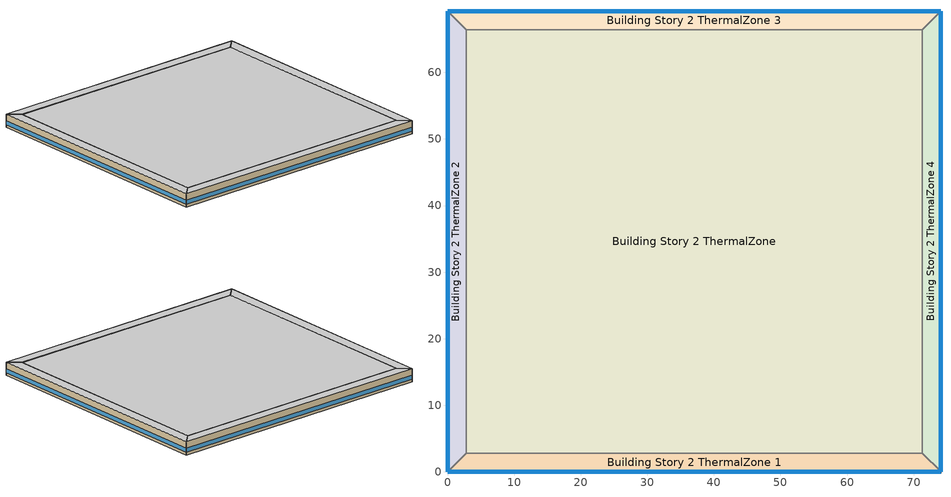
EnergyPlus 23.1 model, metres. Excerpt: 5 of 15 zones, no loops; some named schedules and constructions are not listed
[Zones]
Building Story 2 ThermalZone
 floor adiabatic (Typical Interior Floor): 71.28,2.83 2.83,2.83 2.83,66.36 71.28,66.36 z3.6
 wall adiabatic (Typical Interior Wall): 2.83,2.83 71.28,2.83 71.28,66.36 2.83,66.36 2.83,2.83 z3.6:7.2
 ceiling adiabatic (Typical Interior Ceiling): 71.28,66.36 2.83,66.36 2.83,2.83 71.28,2.83 z7.2
Building Story 2 ThermalZone 1
 floor adiabatic (Typical Interior Ceiling): 74.11,0 0,0 2.83,2.83 71.28,2.83 z3.6
 wall outside (Typical Insulated Steel Framed Exterior Wall R-20.41): 0,0 74.11,0 z3.6:7.2
 wall adiabatic (Typical Interior Wall): 74.11,0 71.28,2.83 2.83,2.83 0,0 z3.6:7.2
 window (U 0.48 SHGC 0.40 Dbl Ref-D Clr 6mm/13mm): 0.03,0 74.08,0 z4.36:5.44
 ceiling adiabatic (Typical Interior Ceiling): 71.28,2.83 2.83,2.83 0,0 74.11,0 z7.2
Building Story 2 ThermalZone 2
 floor adiabatic (Typical Interior Ceiling): 0,0 0,69.19 2.83,66.36 2.83,2.83 z3.6
 wall outside (Typical Insulated Steel Framed Exterior Wall R-20.41): 0,69.19 0,0 z3.6:7.2
 wall adiabatic (Typical Interior Wall): 0,0 2.83,2.83 2.83,66.36 0,69.19 z3.6:7.2
 window (U 0.48 SHGC 0.40 Dbl Ref-D Clr 6mm/13mm): 0,69.16 0,0.03 z4.36:5.44
 ceiling adiabatic (Typical Interior Ceiling): 2.83,2.83 2.83,66.36 0,69.19 0,0 z7.2
Building Story 2 ThermalZone 3
 floor adiabatic (Typical Interior Ceiling): 0,69.19 74.1,69.19 71.28,66.36 2.83,66.36 z3.6
 wall outside (Typical Insulated Steel Framed Exterior Wall R-20.41): 74.1,69.19 0,69.19 z3.6:7.2
 wall adiabatic (Typical Interior Wall): 0,69.19 2.83,66.36 71.28,66.36 74.1,69.19 z3.6:7.2
 window (U 0.48 SHGC 0.40 Dbl Ref-D Clr 6mm/13mm): 74.08,69.19 0.03,69.19 z4.36:5.44
 ceiling adiabatic (Typical Interior Ceiling): 2.83,66.36 71.28,66.36 74.1,69.19 0,69.19 z7.2
Building Story 2 ThermalZone 4
 floor adiabatic (Typical Interior Ceiling): 74.1,69.19 74.11,0 71.28,2.83 71.28,66.36 z3.6
 wall outside (Typical Insulated Steel Framed Exterior Wall R-20.41): 74.11,0 74.1,69.19 z3.6:7.2
 wall adiabatic (Typical Interior Wall): 74.1,69.19 71.28,66.36 71.28,2.83 74.11,0 z3.6:7.2
 window (U 0.48 SHGC 0.40 Dbl Ref-D Clr 6mm/13mm): 74.11,0.03 74.1,69.17 z4.36:5.44
 ceiling adiabatic (Typical Interior Ceiling): 71.28,66.36 71.28,2.83 74.11,0 74.1,69.19 z7.2
[Schedule:Week:Daily]
SchoolSecondary BLDG_LIGHT_GYM_SCH_2013 Week Rule - Jan1-Jan1: SchoolSecondary BLDG_LIGHT_GYM_SCH_2013 Wknd Day, SchoolSecondary BLDG_LIGHT_GYM_SCH_2013 Wknd Day, SchoolSecondary BLDG_LIGHT_GYM_SCH_2013 Wknd Day, SchoolSecondary BLDG_LIGHT_GYM_SCH_2013 Wknd Day, SchoolSecondary BLDG_LIGHT_GYM_SCH_2013 Wknd Day, SchoolSecondary BLDG_LIGHT_GYM_SCH_2013 Wknd Day, SchoolSecondary BLDG_LIGHT_GYM_SCH_2013 Wknd Day, SchoolSecondary BLDG_LIGHT_GYM_SCH_2013 Default, SchoolSecondary BLDG_LIGHT_GYM_SCH_2013 Summer Design Day, SchoolSecondary BLDG_LIGHT_GYM_SCH_2013 Winter Design Day, SchoolSecondary BLDG_LIGHT_GYM_SCH_2013 Default, SchoolSecondary BLDG_LIGHT_GYM_SCH_2013 Default
SchoolSecondary BLDG_LIGHT_GYM_SCH_2013 Week Rule - Jan2-Jun25: SchoolSecondary BLDG_LIGHT_GYM_SCH_2013 Wknd Day, SchoolSecondary BLDG_LIGHT_GYM_SCH_2013 Wkdy Day, SchoolSecondary BLDG_LIGHT_GYM_SCH_2013 Wkdy Day, SchoolSecondary BLDG_LIGHT_GYM_SCH_2013 Wkdy Day, SchoolSecondary BLDG_LIGHT_GYM_SCH_2013 Wkdy Day, SchoolSecondary BLDG_LIGHT_GYM_SCH_2013 Wkdy Day, SchoolSecondary BLDG_LIGHT_GYM_SCH_2013 Wknd Day, SchoolSecondary BLDG_LIGHT_GYM_SCH_2013 Default, SchoolSecondary BLDG_LIGHT_GYM_SCH_2013 Summer Design Day, SchoolSecondary BLDG_LIGHT_GYM_SCH_2013 Winter Design Day, SchoolSecondary BLDG_LIGHT_GYM_SCH_2013 Default, SchoolSecondary BLDG_LIGHT_GYM_SCH_2013 Default
SchoolSecondary BLDG_LIGHT_GYM_SCH_2013 Week Rule - Jun26-Jul2: SchoolSecondary BLDG_LIGHT_GYM_SCH_2013 Wknd Day, SchoolSecondary BLDG_LIGHT_GYM_SCH_2013 Wkdy Day, SchoolSecondary BLDG_LIGHT_GYM_SCH_2013 Wkdy Day, SchoolSecondary BLDG_LIGHT_GYM_SCH_2013 Wkdy Day, SchoolSecondary BLDG_LIGHT_GYM_SCH_2013 Wkdy Day, SchoolSecondary BLDG_LIGHT_GYM_SCH_2013 Wkdy Day 1, SchoolSecondary BLDG_LIGHT_GYM_SCH_2013 Wknd Day 1, SchoolSecondary BLDG_LIGHT_GYM_SCH_2013 Default, SchoolSecondary BLDG_LIGHT_GYM_SCH_2013 Summer Design Day, SchoolSecondary BLDG_LIGHT_GYM_SCH_2013 Winter Design Day, SchoolSecondary BLDG_LIGHT_GYM_SCH_2013 Default, SchoolSecondary BLDG_LIGHT_GYM_SCH_2013 Default
SchoolSecondary BLDG_LIGHT_GYM_SCH_2013 Week Rule - Jul3-Aug27: SchoolSecondary BLDG_LIGHT_GYM_SCH_2013 Wknd Day 1, SchoolSecondary BLDG_LIGHT_GYM_SCH_2013 Wkdy Day 1, SchoolSecondary BLDG_LIGHT_GYM_SCH_2013 Wkdy Day 1, SchoolSecondary BLDG_LIGHT_GYM_SCH_2013 Wkdy Day 1, SchoolSecondary BLDG_LIGHT_GYM_SCH_2013 Wkdy Day 1, SchoolSecondary BLDG_LIGHT_GYM_SCH_2013 Wkdy Day 1, SchoolSecondary BLDG_LIGHT_GYM_SCH_2013 Wknd Day 1, SchoolSecondary BLDG_LIGHT_GYM_SCH_2013 Default, SchoolSecondary BLDG_LIGHT_GYM_SCH_2013 Summer Design Day, SchoolSecondary BLDG_LIGHT_GYM_SCH_2013 Winter Design Day, SchoolSecondary BLDG_LIGHT_GYM_SCH_2013 Default, SchoolSecondary BLDG_LIGHT_GYM_SCH_2013 Default
SchoolSecondary BLDG_LIGHT_GYM_SCH_2013 Week Rule - Aug28-Sep3: SchoolSecondary BLDG_LIGHT_GYM_SCH_2013 Wknd Day 1, SchoolSecondary BLDG_LIGHT_GYM_SCH_2013 Wkdy Day 1, SchoolSecondary BLDG_LIGHT_GYM_SCH_2013 Wkdy Day 1, SchoolSecondary BLDG_LIGHT_GYM_SCH_2013 Wkdy Day 1, SchoolSecondary BLDG_LIGHT_GYM_SCH_2013 Wkdy Day 2, SchoolSecondary BLDG_LIGHT_GYM_SCH_2013 Wkdy Day 2, SchoolSecondary BLDG_LIGHT_GYM_SCH_2013 Default, SchoolSecondary BLDG_LIGHT_GYM_SCH_2013 Default, SchoolSecondary BLDG_LIGHT_GYM_SCH_2013 Summer Design Day, SchoolSecondary BLDG_LIGHT_GYM_SCH_2013 Winter Design Day, SchoolSecondary BLDG_LIGHT_GYM_SCH_2013 Default, SchoolSecondary BLDG_LIGHT_GYM_SCH_2013 Default
SchoolSecondary BLDG_LIGHT_GYM_SCH_2013 Week Rule - Sep4-Dec31: SchoolSecondary BLDG_LIGHT_GYM_SCH_2013 Default, SchoolSecondary BLDG_LIGHT_GYM_SCH_2013 Wkdy Day 2, SchoolSecondary BLDG_LIGHT_GYM_SCH_2013 Wkdy Day 2, SchoolSecondary BLDG_LIGHT_GYM_SCH_2013 Wkdy Day 2, SchoolSecondary BLDG_LIGHT_GYM_SCH_2013 Wkdy Day 2, SchoolSecondary BLDG_LIGHT_GYM_SCH_2013 Wkdy Day 2, SchoolSecondary BLDG_LIGHT_GYM_SCH_2013 Default, SchoolSecondary BLDG_LIGHT_GYM_SCH_2013 Default, SchoolSecondary BLDG_LIGHT_GYM_SCH_2013 Summer Design Day, SchoolSecondary BLDG_LIGHT_GYM_SCH_2013 Winter Design Day, SchoolSecondary BLDG_LIGHT_GYM_SCH_2013 Default, SchoolSecondary BLDG_LIGHT_GYM_SCH_2013 Default
SchoolSecondary BLDG_LIGHT_LIBRARY_SCH_2013 Week Rule - Jan1-Jan1: SchoolSecondary BLDG_LIGHT_LIBRARY_SCH_2013 Wknd Day, SchoolSecondary BLDG_LIGHT_LIBRARY_SCH_2013 Wknd Day, SchoolSecondary BLDG_LIGHT_LIBRARY_SCH_2013 Wknd Day, SchoolSecondary BLDG_LIGHT_LIBRARY_SCH_2013 Wknd Day, SchoolSecondary BLDG_LIGHT_LIBRARY_SCH_2013 Wknd Day, SchoolSecondary BLDG_LIGHT_LIBRARY_SCH_2013 Wknd Day, SchoolSecondary BLDG_LIGHT_LIBRARY_SCH_2013 Wknd Day, SchoolSecondary BLDG_LIGHT_LIBRARY_SCH_2013 Default, SchoolSecondary BLDG_LIGHT_LIBRARY_SCH_2013 Summer Design Day, SchoolSecondary BLDG_LIGHT_LIBRARY_SCH_2013 Winter Design Day, SchoolSecondary BLDG_LIGHT_LIBRARY_SCH_2013 Default, SchoolSecondary BLDG_LIGHT_LIBRARY_SCH_2013 Default
SchoolSecondary BLDG_LIGHT_LIBRARY_SCH_2013 Week Rule - Jan2-Jun25: SchoolSecondary BLDG_LIGHT_LIBRARY_SCH_2013 Wknd Day, SchoolSecondary BLDG_LIGHT_LIBRARY_SCH_2013 Wkdy Day, SchoolSecondary BLDG_LIGHT_LIBRARY_SCH_2013 Wkdy Day, SchoolSecondary BLDG_LIGHT_LIBRARY_SCH_2013 Wkdy Day, SchoolSecondary BLDG_LIGHT_LIBRARY_SCH_2013 Wkdy Day, SchoolSecondary BLDG_LIGHT_LIBRARY_SCH_2013 Wkdy Day, SchoolSecondary BLDG_LIGHT_LIBRARY_SCH_2013 Wknd Day, SchoolSecondary BLDG_LIGHT_LIBRARY_SCH_2013 Default, SchoolSecondary BLDG_LIGHT_LIBRARY_SCH_2013 Summer Design Day, SchoolSecondary BLDG_LIGHT_LIBRARY_SCH_2013 Winter Design Day, SchoolSecondary BLDG_LIGHT_LIBRARY_SCH_2013 Default, SchoolSecondary BLDG_LIGHT_LIBRARY_SCH_2013 Default
SchoolSecondary BLDG_LIGHT_LIBRARY_SCH_2013 Week Rule - Jun26-Jul2: SchoolSecondary BLDG_LIGHT_LIBRARY_SCH_2013 Wknd Day, SchoolSecondary BLDG_LIGHT_LIBRARY_SCH_2013 Wkdy Day, SchoolSecondary BLDG_LIGHT_LIBRARY_SCH_2013 Wkdy Day, SchoolSecondary BLDG_LIGHT_LIBRARY_SCH_2013 Wkdy Day, SchoolSecondary BLDG_LIGHT_LIBRARY_SCH_2013 Wkdy Day, SchoolSecondary BLDG_LIGHT_LIBRARY_SCH_2013 Wkdy Day 1, SchoolSecondary BLDG_LIGHT_LIBRARY_SCH_2013 Wknd Day 1, SchoolSecondary BLDG_LIGHT_LIBRARY_SCH_2013 Default, SchoolSecondary BLDG_LIGHT_LIBRARY_SCH_2013 Summer Design Day, SchoolSecondary BLDG_LIGHT_LIBRARY_SCH_2013 Winter Design Day, SchoolSecondary BLDG_LIGHT_LIBRARY_SCH_2013 Default, SchoolSecondary BLDG_LIGHT_LIBRARY_SCH_2013 Default
SchoolSecondary BLDG_LIGHT_LIBRARY_SCH_2013 Week Rule - Jul3-Aug27: SchoolSecondary BLDG_LIGHT_LIBRARY_SCH_2013 Wknd Day 1, SchoolSecondary BLDG_LIGHT_LIBRARY_SCH_2013 Wkdy Day 1, SchoolSecondary BLDG_LIGHT_LIBRARY_SCH_2013 Wkdy Day 1, SchoolSecondary BLDG_LIGHT_LIBRARY_SCH_2013 Wkdy Day 1, SchoolSecondary BLDG_LIGHT_LIBRARY_SCH_2013 Wkdy Day 1, SchoolSecondary BLDG_LIGHT_LIBRARY_SCH_2013 Wkdy Day 1, SchoolSecondary BLDG_LIGHT_LIBRARY_SCH_2013 Wknd Day 1, SchoolSecondary BLDG_LIGHT_LIBRARY_SCH_2013 Default, SchoolSecondary BLDG_LIGHT_LIBRARY_SCH_2013 Summer Design Day, SchoolSecondary BLDG_LIGHT_LIBRARY_SCH_2013 Winter Design Day, SchoolSecondary BLDG_LIGHT_LIBRARY_SCH_2013 Default, SchoolSecondary BLDG_LIGHT_LIBRARY_SCH_2013 Default
SchoolSecondary BLDG_LIGHT_LIBRARY_SCH_2013 Week Rule - Aug28-Sep3: SchoolSecondary BLDG_LIGHT_LIBRARY_SCH_2013 Wknd Day 1, SchoolSecondary BLDG_LIGHT_LIBRARY_SCH_2013 Wkdy Day 1, SchoolSecondary BLDG_LIGHT_LIBRARY_SCH_2013 Wkdy Day 1, SchoolSecondary BLDG_LIGHT_LIBRARY_SCH_2013 Wkdy Day 1, SchoolSecondary BLDG_LIGHT_LIBRARY_SCH_2013 Wkdy Day 2, SchoolSecondary BLDG_LIGHT_LIBRARY_SCH_2013 Wkdy Day 2, SchoolSecondary BLDG_LIGHT_LIBRARY_SCH_2013 Default, SchoolSecondary BLDG_LIGHT_LIBRARY_SCH_2013 Default, SchoolSecondary BLDG_LIGHT_LIBRARY_SCH_2013 Summer Design Day, SchoolSecondary BLDG_LIGHT_LIBRARY_SCH_2013 Winter Design Day, SchoolSecondary BLDG_LIGHT_LIBRARY_SCH_2013 Default, SchoolSecondary BLDG_LIGHT_LIBRARY_SCH_2013 Default
SchoolSecondary BLDG_LIGHT_LIBRARY_SCH_2013 Week Rule - Sep4-Dec31: SchoolSecondary BLDG_LIGHT_LIBRARY_SCH_2013 Default, SchoolSecondary BLDG_LIGHT_LIBRARY_SCH_2013 Wkdy Day 2, SchoolSecondary BLDG_LIGHT_LIBRARY_SCH_2013 Wkdy Day 2, SchoolSecondary BLDG_LIGHT_LIBRARY_SCH_2013 Wkdy Day 2, SchoolSecondary BLDG_LIGHT_LIBRARY_SCH_2013 Wkdy Day 2, SchoolSecondary BLDG_LIGHT_LIBRARY_SCH_2013 Wkdy Day 2, SchoolSecondary BLDG_LIGHT_LIBRARY_SCH_2013 Default, SchoolSecondary BLDG_LIGHT_LIBRARY_SCH_2013 Default, SchoolSecondary BLDG_LIGHT_LIBRARY_SCH_2013 Summer Design Day, SchoolSecondary BLDG_LIGHT_LIBRARY_SCH_2013 Winter Design Day, SchoolSecondary BLDG_LIGHT_LIBRARY_SCH_2013 Default, SchoolSecondary BLDG_LIGHT_LIBRARY_SCH_2013 Default
SchoolSecondary BLDG_LIGHT_LOBBYFLR1_SCH_2013 Week Rule - Jan1-Jan1: SchoolSecondary BLDG_LIGHT_LOBBYFLR1_SCH_2013 Wknd Day, SchoolSecondary BLDG_LIGHT_LOBBYFLR1_SCH_2013 Wknd Day, SchoolSecondary BLDG_LIGHT_LOBBYFLR1_SCH_2013 Wknd Day, SchoolSecondary BLDG_LIGHT_LOBBYFLR1_SCH_2013 Wknd Day, SchoolSecondary BLDG_LIGHT_LOBBYFLR1_SCH_2013 Wknd Day, SchoolSecondary BLDG_LIGHT_LOBBYFLR1_SCH_2013 Wknd Day, SchoolSecondary BLDG_LIGHT_LOBBYFLR1_SCH_2013 Wknd Day, SchoolSecondary BLDG_LIGHT_LOBBYFLR1_SCH_2013 Default, SchoolSecondary BLDG_LIGHT_LOBBYFLR1_SCH_2013 Summer Design Day, SchoolSecondary BLDG_LIGHT_LOBBYFLR1_SCH_2013 Winter Design Day, SchoolSecondary BLDG_LIGHT_LOBBYFLR1_SCH_2013 Default, SchoolSecondary BLDG_LIGHT_LOBBYFLR1_SCH_2013 Default
SchoolSecondary BLDG_LIGHT_LOBBYFLR1_SCH_2013 Week Rule - Jan2-Jun25: SchoolSecondary BLDG_LIGHT_LOBBYFLR1_SCH_2013 Wknd Day, SchoolSecondary BLDG_LIGHT_LOBBYFLR1_SCH_2013 Wkdy Day, SchoolSecondary BLDG_LIGHT_LOBBYFLR1_SCH_2013 Wkdy Day, SchoolSecondary BLDG_LIGHT_LOBBYFLR1_SCH_2013 Wkdy Day, SchoolSecondary BLDG_LIGHT_LOBBYFLR1_SCH_2013 Wkdy Day, SchoolSecondary BLDG_LIGHT_LOBBYFLR1_SCH_2013 Wkdy Day, SchoolSecondary BLDG_LIGHT_LOBBYFLR1_SCH_2013 Wknd Day, SchoolSecondary BLDG_LIGHT_LOBBYFLR1_SCH_2013 Default, SchoolSecondary BLDG_LIGHT_LOBBYFLR1_SCH_2013 Summer Design Day, SchoolSecondary BLDG_LIGHT_LOBBYFLR1_SCH_2013 Winter Design Day, SchoolSecondary BLDG_LIGHT_LOBBYFLR1_SCH_2013 Default, SchoolSecondary BLDG_LIGHT_LOBBYFLR1_SCH_2013 Default
SchoolSecondary BLDG_LIGHT_LOBBYFLR1_SCH_2013 Week Rule - Jun26-Jul2: SchoolSecondary BLDG_LIGHT_LOBBYFLR1_SCH_2013 Wknd Day, SchoolSecondary BLDG_LIGHT_LOBBYFLR1_SCH_2013 Wkdy Day, SchoolSecondary BLDG_LIGHT_LOBBYFLR1_SCH_2013 Wkdy Day, SchoolSecondary BLDG_LIGHT_LOBBYFLR1_SCH_2013 Wkdy Day, SchoolSecondary BLDG_LIGHT_LOBBYFLR1_SCH_2013 Wkdy Day, SchoolSecondary BLDG_LIGHT_LOBBYFLR1_SCH_2013 Wkdy Day 1, SchoolSecondary BLDG_LIGHT_LOBBYFLR1_SCH_2013 Wknd Day 1, SchoolSecondary BLDG_LIGHT_LOBBYFLR1_SCH_2013 Default, SchoolSecondary BLDG_LIGHT_LOBBYFLR1_SCH_2013 Summer Design Day, SchoolSecondary BLDG_LIGHT_LOBBYFLR1_SCH_2013 Winter Design Day, SchoolSecondary BLDG_LIGHT_LOBBYFLR1_SCH_2013 Default, SchoolSecondary BLDG_LIGHT_LOBBYFLR1_SCH_2013 Default
SchoolSecondary BLDG_LIGHT_LOBBYFLR1_SCH_2013 Week Rule - Jul3-Aug27: SchoolSecondary BLDG_LIGHT_LOBBYFLR1_SCH_2013 Wknd Day 1, SchoolSecondary BLDG_LIGHT_LOBBYFLR1_SCH_2013 Wkdy Day 1, SchoolSecondary BLDG_LIGHT_LOBBYFLR1_SCH_2013 Wkdy Day 1, SchoolSecondary BLDG_LIGHT_LOBBYFLR1_SCH_2013 Wkdy Day 1, SchoolSecondary BLDG_LIGHT_LOBBYFLR1_SCH_2013 Wkdy Day 1, SchoolSecondary BLDG_LIGHT_LOBBYFLR1_SCH_2013 Wkdy Day 1, SchoolSecondary BLDG_LIGHT_LOBBYFLR1_SCH_2013 Wknd Day 1, SchoolSecondary BLDG_LIGHT_LOBBYFLR1_SCH_2013 Default, SchoolSecondary BLDG_LIGHT_LOBBYFLR1_SCH_2013 Summer Design Day, SchoolSecondary BLDG_LIGHT_LOBBYFLR1_SCH_2013 Winter Design Day, SchoolSecondary BLDG_LIGHT_LOBBYFLR1_SCH_2013 Default, SchoolSecondary BLDG_LIGHT_LOBBYFLR1_SCH_2013 Default
SchoolSecondary BLDG_LIGHT_LOBBYFLR1_SCH_2013 Week Rule - Aug28-Sep3: SchoolSecondary BLDG_LIGHT_LOBBYFLR1_SCH_2013 Wknd Day 1, SchoolSecondary BLDG_LIGHT_LOBBYFLR1_SCH_2013 Wkdy Day 1, SchoolSecondary BLDG_LIGHT_LOBBYFLR1_SCH_2013 Wkdy Day 1, SchoolSecondary BLDG_LIGHT_LOBBYFLR1_SCH_2013 Wkdy Day 1, SchoolSecondary BLDG_LIGHT_LOBBYFLR1_SCH_2013 Wkdy Day 2, SchoolSecondary BLDG_LIGHT_LOBBYFLR1_SCH_2013 Wkdy Day 2, SchoolSecondary BLDG_LIGHT_LOBBYFLR1_SCH_2013 Default, SchoolSecondary BLDG_LIGHT_LOBBYFLR1_SCH_2013 Default, SchoolSecondary BLDG_LIGHT_LOBBYFLR1_SCH_2013 Summer Design Day, SchoolSecondary BLDG_LIGHT_LOBBYFLR1_SCH_2013 Winter Design Day, SchoolSecondary BLDG_LIGHT_LOBBYFLR1_SCH_2013 Default, SchoolSecondary BLDG_LIGHT_LOBBYFLR1_SCH_2013 Default
SchoolSecondary BLDG_LIGHT_LOBBYFLR1_SCH_2013 Week Rule - Sep4-Dec31: SchoolSecondary BLDG_LIGHT_LOBBYFLR1_SCH_2013 Default, SchoolSecondary BLDG_LIGHT_LOBBYFLR1_SCH_2013 Wkdy Day 2, SchoolSecondary BLDG_LIGHT_LOBBYFLR1_SCH_2013 Wkdy Day 2, SchoolSecondary BLDG_LIGHT_LOBBYFLR1_SCH_2013 Wkdy Day 2, SchoolSecondary BLDG_LIGHT_LOBBYFLR1_SCH_2013 Wkdy Day 2, SchoolSecondary BLDG_LIGHT_LOBBYFLR1_SCH_2013 Wkdy Day 2, SchoolSecondary BLDG_LIGHT_LOBBYFLR1_SCH_2013 Default, SchoolSecondary BLDG_LIGHT_LOBBYFLR1_SCH_2013 Default, SchoolSecondary BLDG_LIGHT_LOBBYFLR1_SCH_2013 Summer Design Day, SchoolSecondary BLDG_LIGHT_LOBBYFLR1_SCH_2013 Winter Design Day, SchoolSecondary BLDG_LIGHT_LOBBYFLR1_SCH_2013 Default, SchoolSecondary BLDG_LIGHT_LOBBYFLR1_SCH_2013 Default
SchoolSecondary BLDG_LIGHT_MECHANICAL_SCH_2013 Week Rule - Jan1-Jan1: SchoolSecondary BLDG_LIGHT_MECHANICAL_SCH_2013 Wknd Day, SchoolSecondary BLDG_LIGHT_MECHANICAL_SCH_2013 Wknd Day, SchoolSecondary BLDG_LIGHT_MECHANICAL_SCH_2013 Wknd Day, SchoolSecondary BLDG_LIGHT_MECHANICAL_SCH_2013 Wknd Day, SchoolSecondary BLDG_LIGHT_MECHANICAL_SCH_2013 Wknd Day, SchoolSecondary BLDG_LIGHT_MECHANICAL_SCH_2013 Wknd Day, SchoolSecondary BLDG_LIGHT_MECHANICAL_SCH_2013 Wknd Day, SchoolSecondary BLDG_LIGHT_MECHANICAL_SCH_2013 Default, SchoolSecondary BLDG_LIGHT_MECHANICAL_SCH_2013 Summer Design Day, SchoolSecondary BLDG_LIGHT_MECHANICAL_SCH_2013 Winter Design Day, SchoolSecondary BLDG_LIGHT_MECHANICAL_SCH_2013 Default, SchoolSecondary BLDG_LIGHT_MECHANICAL_SCH_2013 Default
SchoolSecondary BLDG_LIGHT_MECHANICAL_SCH_2013 Week Rule - Jan2-Jun25: SchoolSecondary BLDG_LIGHT_MECHANICAL_SCH_2013 Wknd Day, SchoolSecondary BLDG_LIGHT_MECHANICAL_SCH_2013 Wkdy Day, SchoolSecondary BLDG_LIGHT_MECHANICAL_SCH_2013 Wkdy Day, SchoolSecondary BLDG_LIGHT_MECHANICAL_SCH_2013 Wkdy Day, SchoolSecondary BLDG_LIGHT_MECHANICAL_SCH_2013 Wkdy Day, SchoolSecondary BLDG_LIGHT_MECHANICAL_SCH_2013 Wkdy Day, SchoolSecondary BLDG_LIGHT_MECHANICAL_SCH_2013 Wknd Day, SchoolSecondary BLDG_LIGHT_MECHANICAL_SCH_2013 Default, SchoolSecondary BLDG_LIGHT_MECHANICAL_SCH_2013 Summer Design Day, SchoolSecondary BLDG_LIGHT_MECHANICAL_SCH_2013 Winter Design Day, SchoolSecondary BLDG_LIGHT_MECHANICAL_SCH_2013 Default, SchoolSecondary BLDG_LIGHT_MECHANICAL_SCH_2013 Default
SchoolSecondary BLDG_LIGHT_MECHANICAL_SCH_2013 Week Rule - Jun26-Jul2: SchoolSecondary BLDG_LIGHT_MECHANICAL_SCH_2013 Wknd Day, SchoolSecondary BLDG_LIGHT_MECHANICAL_SCH_2013 Wkdy Day, SchoolSecondary BLDG_LIGHT_MECHANICAL_SCH_2013 Wkdy Day, SchoolSecondary BLDG_LIGHT_MECHANICAL_SCH_2013 Wkdy Day, SchoolSecondary BLDG_LIGHT_MECHANICAL_SCH_2013 Wkdy Day, SchoolSecondary BLDG_LIGHT_MECHANICAL_SCH_2013 Wkdy Day 1, SchoolSecondary BLDG_LIGHT_MECHANICAL_SCH_2013 Wknd Day 1, SchoolSecondary BLDG_LIGHT_MECHANICAL_SCH_2013 Default, SchoolSecondary BLDG_LIGHT_MECHANICAL_SCH_2013 Summer Design Day, SchoolSecondary BLDG_LIGHT_MECHANICAL_SCH_2013 Winter Design Day, SchoolSecondary BLDG_LIGHT_MECHANICAL_SCH_2013 Default, SchoolSecondary BLDG_LIGHT_MECHANICAL_SCH_2013 Default
SchoolSecondary BLDG_LIGHT_MECHANICAL_SCH_2013 Week Rule - Jul3-Aug27: SchoolSecondary BLDG_LIGHT_MECHANICAL_SCH_2013 Wknd Day 1, SchoolSecondary BLDG_LIGHT_MECHANICAL_SCH_2013 Wkdy Day 1, SchoolSecondary BLDG_LIGHT_MECHANICAL_SCH_2013 Wkdy Day 1, SchoolSecondary BLDG_LIGHT_MECHANICAL_SCH_2013 Wkdy Day 1, SchoolSecondary BLDG_LIGHT_MECHANICAL_SCH_2013 Wkdy Day 1, SchoolSecondary BLDG_LIGHT_MECHANICAL_SCH_2013 Wkdy Day 1, SchoolSecondary BLDG_LIGHT_MECHANICAL_SCH_2013 Wknd Day 1, SchoolSecondary BLDG_LIGHT_MECHANICAL_SCH_2013 Default, SchoolSecondary BLDG_LIGHT_MECHANICAL_SCH_2013 Summer Design Day, SchoolSecondary BLDG_LIGHT_MECHANICAL_SCH_2013 Winter Design Day, SchoolSecondary BLDG_LIGHT_MECHANICAL_SCH_2013 Default, SchoolSecondary BLDG_LIGHT_MECHANICAL_SCH_2013 Default
SchoolSecondary BLDG_LIGHT_MECHANICAL_SCH_2013 Week Rule - Aug28-Sep3: SchoolSecondary BLDG_LIGHT_MECHANICAL_SCH_2013 Wknd Day 1, SchoolSecondary BLDG_LIGHT_MECHANICAL_SCH_2013 Wkdy Day 1, SchoolSecondary BLDG_LIGHT_MECHANICAL_SCH_2013 Wkdy Day 1, SchoolSecondary BLDG_LIGHT_MECHANICAL_SCH_2013 Wkdy Day 1, SchoolSecondary BLDG_LIGHT_MECHANICAL_SCH_2013 Wkdy Day 2, SchoolSecondary BLDG_LIGHT_MECHANICAL_SCH_2013 Wkdy Day 2, SchoolSecondary BLDG_LIGHT_MECHANICAL_SCH_2013 Default, SchoolSecondary BLDG_LIGHT_MECHANICAL_SCH_2013 Default, SchoolSecondary BLDG_LIGHT_MECHANICAL_SCH_2013 Summer Design Day, SchoolSecondary BLDG_LIGHT_MECHANICAL_SCH_2013 Winter Design Day, SchoolSecondary BLDG_LIGHT_MECHANICAL_SCH_2013 Default, SchoolSecondary BLDG_LIGHT_MECHANICAL_SCH_2013 Default
SchoolSecondary BLDG_LIGHT_MECHANICAL_SCH_2013 Week Rule - Sep4-Dec31: SchoolSecondary BLDG_LIGHT_MECHANICAL_SCH_2013 Default, SchoolSecondary BLDG_LIGHT_MECHANICAL_SCH_2013 Wkdy Day 2, SchoolSecondary BLDG_LIGHT_MECHANICAL_SCH_2013 Wkdy Day 2, SchoolSecondary BLDG_LIGHT_MECHANICAL_SCH_2013 Wkdy Day 2, SchoolSecondary BLDG_LIGHT_MECHANICAL_SCH_2013 Wkdy Day 2, SchoolSecondary BLDG_LIGHT_MECHANICAL_SCH_2013 Wkdy Day 2, SchoolSecondary BLDG_LIGHT_MECHANICAL_SCH_2013 Default, SchoolSecondary BLDG_LIGHT_MECHANICAL_SCH_2013 Default, SchoolSecondary BLDG_LIGHT_MECHANICAL_SCH_2013 Summer Design Day, SchoolSecondary BLDG_LIGHT_MECHANICAL_SCH_2013 Winter Design Day, SchoolSecondary BLDG_LIGHT_MECHANICAL_SCH_2013 Default, SchoolSecondary BLDG_LIGHT_MECHANICAL_SCH_2013 Default
SchoolSecondary BLDG_LIGHT_OFFICE_SCH_2013 Week Rule - Jan1-Jan1: SchoolSecondary BLDG_LIGHT_OFFICE_SCH_2013 Wknd Day, SchoolSecondary BLDG_LIGHT_OFFICE_SCH_2013 Wknd Day, SchoolSecondary BLDG_LIGHT_OFFICE_SCH_2013 Wknd Day, SchoolSecondary BLDG_LIGHT_OFFICE_SCH_2013 Wknd Day, SchoolSecondary BLDG_LIGHT_OFFICE_SCH_2013 Wknd Day, SchoolSecondary BLDG_LIGHT_OFFICE_SCH_2013 Wknd Day, SchoolSecondary BLDG_LIGHT_OFFICE_SCH_2013 Wknd Day, SchoolSecondary BLDG_LIGHT_OFFICE_SCH_2013 Default, SchoolSecondary BLDG_LIGHT_OFFICE_SCH_2013 Summer Design Day, SchoolSecondary BLDG_LIGHT_OFFICE_SCH_2013 Winter Design Day, SchoolSecondary BLDG_LIGHT_OFFICE_SCH_2013 Default, SchoolSecondary BLDG_LIGHT_OFFICE_SCH_2013 Default
SchoolSecondary BLDG_LIGHT_OFFICE_SCH_2013 Week Rule - Jan2-Jun25: SchoolSecondary BLDG_LIGHT_OFFICE_SCH_2013 Wknd Day, SchoolSecondary BLDG_LIGHT_OFFICE_SCH_2013 Wkdy Day, SchoolSecondary BLDG_LIGHT_OFFICE_SCH_2013 Wkdy Day, SchoolSecondary BLDG_LIGHT_OFFICE_SCH_2013 Wkdy Day, SchoolSecondary BLDG_LIGHT_OFFICE_SCH_2013 Wkdy Day, SchoolSecondary BLDG_LIGHT_OFFICE_SCH_2013 Wkdy Day, SchoolSecondary BLDG_LIGHT_OFFICE_SCH_2013 Wknd Day, SchoolSecondary BLDG_LIGHT_OFFICE_SCH_2013 Default, SchoolSecondary BLDG_LIGHT_OFFICE_SCH_2013 Summer Design Day, SchoolSecondary BLDG_LIGHT_OFFICE_SCH_2013 Winter Design Day, SchoolSecondary BLDG_LIGHT_OFFICE_SCH_2013 Default, SchoolSecondary BLDG_LIGHT_OFFICE_SCH_2013 Default
SchoolSecondary BLDG_LIGHT_OFFICE_SCH_2013 Week Rule - Jun26-Jul2: SchoolSecondary BLDG_LIGHT_OFFICE_SCH_2013 Wknd Day, SchoolSecondary BLDG_LIGHT_OFFICE_SCH_2013 Wkdy Day, SchoolSecondary BLDG_LIGHT_OFFICE_SCH_2013 Wkdy Day, SchoolSecondary BLDG_LIGHT_OFFICE_SCH_2013 Wkdy Day, SchoolSecondary BLDG_LIGHT_OFFICE_SCH_2013 Wkdy Day, SchoolSecondary BLDG_LIGHT_OFFICE_SCH_2013 Wkdy Day 1, SchoolSecondary BLDG_LIGHT_OFFICE_SCH_2013 Wknd Day 1, SchoolSecondary BLDG_LIGHT_OFFICE_SCH_2013 Default, SchoolSecondary BLDG_LIGHT_OFFICE_SCH_2013 Summer Design Day, SchoolSecondary BLDG_LIGHT_OFFICE_SCH_2013 Winter Design Day, SchoolSecondary BLDG_LIGHT_OFFICE_SCH_2013 Default, SchoolSecondary BLDG_LIGHT_OFFICE_SCH_2013 Default
SchoolSecondary BLDG_LIGHT_OFFICE_SCH_2013 Week Rule - Jul3-Aug27: SchoolSecondary BLDG_LIGHT_OFFICE_SCH_2013 Wknd Day 1, SchoolSecondary BLDG_LIGHT_OFFICE_SCH_2013 Wkdy Day 1, SchoolSecondary BLDG_LIGHT_OFFICE_SCH_2013 Wkdy Day 1, SchoolSecondary BLDG_LIGHT_OFFICE_SCH_2013 Wkdy Day 1, SchoolSecondary BLDG_LIGHT_OFFICE_SCH_2013 Wkdy Day 1, SchoolSecondary BLDG_LIGHT_OFFICE_SCH_2013 Wkdy Day 1, SchoolSecondary BLDG_LIGHT_OFFICE_SCH_2013 Wknd Day 1, SchoolSecondary BLDG_LIGHT_OFFICE_SCH_2013 Default, SchoolSecondary BLDG_LIGHT_OFFICE_SCH_2013 Summer Design Day, SchoolSecondary BLDG_LIGHT_OFFICE_SCH_2013 Winter Design Day, SchoolSecondary BLDG_LIGHT_OFFICE_SCH_2013 Default, SchoolSecondary BLDG_LIGHT_OFFICE_SCH_2013 Default
SchoolSecondary BLDG_LIGHT_OFFICE_SCH_2013 Week Rule - Aug28-Sep3: SchoolSecondary BLDG_LIGHT_OFFICE_SCH_2013 Wknd Day 1, SchoolSecondary BLDG_LIGHT_OFFICE_SCH_2013 Wkdy Day 1, SchoolSecondary BLDG_LIGHT_OFFICE_SCH_2013 Wkdy Day 1, SchoolSecondary BLDG_LIGHT_OFFICE_SCH_2013 Wkdy Day 1, SchoolSecondary BLDG_LIGHT_OFFICE_SCH_2013 Wkdy Day 2, SchoolSecondary BLDG_LIGHT_OFFICE_SCH_2013 Wkdy Day 2, SchoolSecondary BLDG_LIGHT_OFFICE_SCH_2013 Default, SchoolSecondary BLDG_LIGHT_OFFICE_SCH_2013 Default, SchoolSecondary BLDG_LIGHT_OFFICE_SCH_2013 Summer Design Day, SchoolSecondary BLDG_LIGHT_OFFICE_SCH_2013 Winter Design Day, SchoolSecondary BLDG_LIGHT_OFFICE_SCH_2013 Default, SchoolSecondary BLDG_LIGHT_OFFICE_SCH_2013 Default
SchoolSecondary BLDG_LIGHT_OFFICE_SCH_2013 Week Rule - Sep4-Dec31: SchoolSecondary BLDG_LIGHT_OFFICE_SCH_2013 Default, SchoolSecondary BLDG_LIGHT_OFFICE_SCH_2013 Wkdy Day 2, SchoolSecondary BLDG_LIGHT_OFFICE_SCH_2013 Wkdy Day 2, SchoolSecondary BLDG_LIGHT_OFFICE_SCH_2013 Wkdy Day 2, SchoolSecondary BLDG_LIGHT_OFFICE_SCH_2013 Wkdy Day 2, SchoolSecondary BLDG_LIGHT_OFFICE_SCH_2013 Wkdy Day 2, SchoolSecondary BLDG_LIGHT_OFFICE_SCH_2013 Default, SchoolSecondary BLDG_LIGHT_OFFICE_SCH_2013 Default, SchoolSecondary BLDG_LIGHT_OFFICE_SCH_2013 Summer Design Day, SchoolSecondary BLDG_LIGHT_OFFICE_SCH_2013 Winter Design Day, SchoolSecondary BLDG_LIGHT_OFFICE_SCH_2013 Default, SchoolSecondary BLDG_LIGHT_OFFICE_SCH_2013 Default
SchoolSecondary BLDG_LIGHT_BATH_SCH_2013 Week Rule - Jan1-Jan1: SchoolSecondary BLDG_LIGHT_BATH_SCH_2013 Wknd Day, SchoolSecondary BLDG_LIGHT_BATH_SCH_2013 Wknd Day, SchoolSecondary BLDG_LIGHT_BATH_SCH_2013 Wknd Day, SchoolSecondary BLDG_LIGHT_BATH_SCH_2013 Wknd Day, SchoolSecondary BLDG_LIGHT_BATH_SCH_2013 Wknd Day, SchoolSecondary BLDG_LIGHT_BATH_SCH_2013 Wknd Day, SchoolSecondary BLDG_LIGHT_BATH_SCH_2013 Wknd Day, SchoolSecondary BLDG_LIGHT_BATH_SCH_2013 Default, SchoolSecondary BLDG_LIGHT_BATH_SCH_2013 Summer Design Day, SchoolSecondary BLDG_LIGHT_BATH_SCH_2013 Winter Design Day, SchoolSecondary BLDG_LIGHT_BATH_SCH_2013 Default, SchoolSecondary BLDG_LIGHT_BATH_SCH_2013 Default
SchoolSecondary BLDG_LIGHT_BATH_SCH_2013 Week Rule - Jan2-Jun25: SchoolSecondary BLDG_LIGHT_BATH_SCH_2013 Wknd Day, SchoolSecondary BLDG_LIGHT_BATH_SCH_2013 Wkdy Day, SchoolSecondary BLDG_LIGHT_BATH_SCH_2013 Wkdy Day, SchoolSecondary BLDG_LIGHT_BATH_SCH_2013 Wkdy Day, SchoolSecondary BLDG_LIGHT_BATH_SCH_2013 Wkdy Day, SchoolSecondary BLDG_LIGHT_BATH_SCH_2013 Wkdy Day, SchoolSecondary BLDG_LIGHT_BATH_SCH_2013 Wknd Day, SchoolSecondary BLDG_LIGHT_BATH_SCH_2013 Default, SchoolSecondary BLDG_LIGHT_BATH_SCH_2013 Summer Design Day, SchoolSecondary BLDG_LIGHT_BATH_SCH_2013 Winter Design Day, SchoolSecondary BLDG_LIGHT_BATH_SCH_2013 Default, SchoolSecondary BLDG_LIGHT_BATH_SCH_2013 Default
SchoolSecondary BLDG_LIGHT_BATH_SCH_2013 Week Rule - Jun26-Jul2: SchoolSecondary BLDG_LIGHT_BATH_SCH_2013 Wknd Day, SchoolSecondary BLDG_LIGHT_BATH_SCH_2013 Wkdy Day, SchoolSecondary BLDG_LIGHT_BATH_SCH_2013 Wkdy Day, SchoolSecondary BLDG_LIGHT_BATH_SCH_2013 Wkdy Day, SchoolSecondary BLDG_LIGHT_BATH_SCH_2013 Wkdy Day, SchoolSecondary BLDG_LIGHT_BATH_SCH_2013 Wkdy Day 1, SchoolSecondary BLDG_LIGHT_BATH_SCH_2013 Wknd Day 1, SchoolSecondary BLDG_LIGHT_BATH_SCH_2013 Default, SchoolSecondary BLDG_LIGHT_BATH_SCH_2013 Summer Design Day, SchoolSecondary BLDG_LIGHT_BATH_SCH_2013 Winter Design Day, SchoolSecondary BLDG_LIGHT_BATH_SCH_2013 Default, SchoolSecondary BLDG_LIGHT_BATH_SCH_2013 Default
SchoolSecondary BLDG_LIGHT_BATH_SCH_2013 Week Rule - Jul3-Aug27: SchoolSecondary BLDG_LIGHT_BATH_SCH_2013 Wknd Day 1, SchoolSecondary BLDG_LIGHT_BATH_SCH_2013 Wkdy Day 1, SchoolSecondary BLDG_LIGHT_BATH_SCH_2013 Wkdy Day 1, SchoolSecondary BLDG_LIGHT_BATH_SCH_2013 Wkdy Day 1, SchoolSecondary BLDG_LIGHT_BATH_SCH_2013 Wkdy Day 1, SchoolSecondary BLDG_LIGHT_BATH_SCH_2013 Wkdy Day 1, SchoolSecondary BLDG_LIGHT_BATH_SCH_2013 Wknd Day 1, SchoolSecondary BLDG_LIGHT_BATH_SCH_2013 Default, SchoolSecondary BLDG_LIGHT_BATH_SCH_2013 Summer Design Day, SchoolSecondary BLDG_LIGHT_BATH_SCH_2013 Winter Design Day, SchoolSecondary BLDG_LIGHT_BATH_SCH_2013 Default, SchoolSecondary BLDG_LIGHT_BATH_SCH_2013 Default
SchoolSecondary BLDG_LIGHT_BATH_SCH_2013 Week Rule - Aug28-Sep3: SchoolSecondary BLDG_LIGHT_BATH_SCH_2013 Wknd Day 1, SchoolSecondary BLDG_LIGHT_BATH_SCH_2013 Wkdy Day 1, SchoolSecondary BLDG_LIGHT_BATH_SCH_2013 Wkdy Day 1, SchoolSecondary BLDG_LIGHT_BATH_SCH_2013 Wkdy Day 1, SchoolSecondary BLDG_LIGHT_BATH_SCH_2013 Wkdy Day 2, SchoolSecondary BLDG_LIGHT_BATH_SCH_2013 Wkdy Day 2, SchoolSecondary BLDG_LIGHT_BATH_SCH_2013 Default, SchoolSecondary BLDG_LIGHT_BATH_SCH_2013 Default, SchoolSecondary BLDG_LIGHT_BATH_SCH_2013 Summer Design Day, SchoolSecondary BLDG_LIGHT_BATH_SCH_2013 Winter Design Day, SchoolSecondary BLDG_LIGHT_BATH_SCH_2013 Default, SchoolSecondary BLDG_LIGHT_BATH_SCH_2013 Default
SchoolSecondary BLDG_LIGHT_BATH_SCH_2013 Week Rule - Sep4-Dec31: SchoolSecondary BLDG_LIGHT_BATH_SCH_2013 Default, SchoolSecondary BLDG_LIGHT_BATH_SCH_2013 Wkdy Day 2, SchoolSecondary BLDG_LIGHT_BATH_SCH_2013 Wkdy Day 2, SchoolSecondary BLDG_LIGHT_BATH_SCH_2013 Wkdy Day 2, SchoolSecondary BLDG_LIGHT_BATH_SCH_2013 Wkdy Day 2, SchoolSecondary BLDG_LIGHT_BATH_SCH_2013 Wkdy Day 2, SchoolSecondary BLDG_LIGHT_BATH_SCH_2013 Default, SchoolSecondary BLDG_LIGHT_BATH_SCH_2013 Default, SchoolSecondary BLDG_LIGHT_BATH_SCH_2013 Summer Design Day, SchoolSecondary BLDG_LIGHT_BATH_SCH_2013 Winter Design Day, SchoolSecondary BLDG_LIGHT_BATH_SCH_2013 Default, SchoolSecondary BLDG_LIGHT_BATH_SCH_2013 Default
SchoolSecondary BLDG_OCC_SCH_Auditorium Week Rule - Jan1-Jan1: SchoolSecondary BLDG_OCC_SCH_Auditorium Wknd Day, SchoolSecondary BLDG_OCC_SCH_Auditorium Wknd Day, SchoolSecondary BLDG_OCC_SCH_Auditorium Wknd Day, SchoolSecondary BLDG_OCC_SCH_Auditorium Wknd Day, SchoolSecondary BLDG_OCC_SCH_Auditorium Wknd Day, SchoolSecondary BLDG_OCC_SCH_Auditorium Wknd Day, SchoolSecondary BLDG_OCC_SCH_Auditorium Wknd Day, SchoolSecondary BLDG_OCC_SCH_Auditorium Default, SchoolSecondary BLDG_OCC_SCH_Auditorium Summer Design Day, SchoolSecondary BLDG_OCC_SCH_Auditorium Winter Design Day, SchoolSecondary BLDG_OCC_SCH_Auditorium Default, SchoolSecondary BLDG_OCC_SCH_Auditorium Default
SchoolSecondary BLDG_OCC_SCH_Auditorium Week Rule - Jan2-Jun25: SchoolSecondary BLDG_OCC_SCH_Auditorium Wknd Day, SchoolSecondary BLDG_OCC_SCH_Auditorium Wkdy|SmrDsn Day, SchoolSecondary BLDG_OCC_SCH_Auditorium Wkdy|SmrDsn Day, SchoolSecondary BLDG_OCC_SCH_Auditorium Wkdy|SmrDsn Day, SchoolSecondary BLDG_OCC_SCH_Auditorium Wkdy|SmrDsn Day, SchoolSecondary BLDG_OCC_SCH_Auditorium Wkdy|SmrDsn Day, SchoolSecondary BLDG_OCC_SCH_Auditorium Wknd Day, SchoolSecondary BLDG_OCC_SCH_Auditorium Default, SchoolSecondary BLDG_OCC_SCH_Auditorium Summer Design Day, SchoolSecondary BLDG_OCC_SCH_Auditorium Winter Design Day, SchoolSecondary BLDG_OCC_SCH_Auditorium Default, SchoolSecondary BLDG_OCC_SCH_Auditorium Default
SchoolSecondary BLDG_OCC_SCH_Auditorium Week Rule - Jun26-Jul2: SchoolSecondary BLDG_OCC_SCH_Auditorium Wknd Day, SchoolSecondary BLDG_OCC_SCH_Auditorium Wkdy|SmrDsn Day, SchoolSecondary BLDG_OCC_SCH_Auditorium Wkdy|SmrDsn Day, SchoolSecondary BLDG_OCC_SCH_Auditorium Wkdy|SmrDsn Day, SchoolSecondary BLDG_OCC_SCH_Auditorium Wkdy|SmrDsn Day, SchoolSecondary BLDG_OCC_SCH_Auditorium Wkdy|SmrDsn Day 1, SchoolSecondary BLDG_OCC_SCH_Auditorium Wknd Day 1, SchoolSecondary BLDG_OCC_SCH_Auditorium Default, SchoolSecondary BLDG_OCC_SCH_Auditorium Summer Design Day, SchoolSecondary BLDG_OCC_SCH_Auditorium Winter Design Day, SchoolSecondary BLDG_OCC_SCH_Auditorium Default, SchoolSecondary BLDG_OCC_SCH_Auditorium Default
SchoolSecondary BLDG_OCC_SCH_Auditorium Week Rule - Jul3-Aug27: SchoolSecondary BLDG_OCC_SCH_Auditorium Wknd Day 1, SchoolSecondary BLDG_OCC_SCH_Auditorium Wkdy|SmrDsn Day 1, SchoolSecondary BLDG_OCC_SCH_Auditorium Wkdy|SmrDsn Day 1, SchoolSecondary BLDG_OCC_SCH_Auditorium Wkdy|SmrDsn Day 1, SchoolSecondary BLDG_OCC_SCH_Auditorium Wkdy|SmrDsn Day 1, SchoolSecondary BLDG_OCC_SCH_Auditorium Wkdy|SmrDsn Day 1, SchoolSecondary BLDG_OCC_SCH_Auditorium Wknd Day 1, SchoolSecondary BLDG_OCC_SCH_Auditorium Default, SchoolSecondary BLDG_OCC_SCH_Auditorium Summer Design Day, SchoolSecondary BLDG_OCC_SCH_Auditorium Winter Design Day, SchoolSecondary BLDG_OCC_SCH_Auditorium Default, SchoolSecondary BLDG_OCC_SCH_Auditorium Default
SchoolSecondary BLDG_OCC_SCH_Auditorium Week Rule - Aug28-Sep3: SchoolSecondary BLDG_OCC_SCH_Auditorium Wknd Day 1, SchoolSecondary BLDG_OCC_SCH_Auditorium Wkdy|SmrDsn Day 1, SchoolSecondary BLDG_OCC_SCH_Auditorium Wkdy|SmrDsn Day 1, SchoolSecondary BLDG_OCC_SCH_Auditorium Wkdy|SmrDsn Day 1, SchoolSecondary BLDG_OCC_SCH_Auditorium Wkdy|SmrDsn Day 2, SchoolSecondary BLDG_OCC_SCH_Auditorium Wkdy|SmrDsn Day 2, SchoolSecondary BLDG_OCC_SCH_Auditorium Default, SchoolSecondary BLDG_OCC_SCH_Auditorium Default, SchoolSecondary BLDG_OCC_SCH_Auditorium Summer Design Day, SchoolSecondary BLDG_OCC_SCH_Auditorium Winter Design Day, SchoolSecondary BLDG_OCC_SCH_Auditorium Default, SchoolSecondary BLDG_OCC_SCH_Auditorium Default
SchoolSecondary BLDG_OCC_SCH_Auditorium Week Rule - Sep4-Dec31: SchoolSecondary BLDG_OCC_SCH_Auditorium Default, SchoolSecondary BLDG_OCC_SCH_Auditorium Wkdy|SmrDsn Day 2, SchoolSecondary BLDG_OCC_SCH_Auditorium Wkdy|SmrDsn Day 2, SchoolSecondary BLDG_OCC_SCH_Auditorium Wkdy|SmrDsn Day 2, SchoolSecondary BLDG_OCC_SCH_Auditorium Wkdy|SmrDsn Day 2, SchoolSecondary BLDG_OCC_SCH_Auditorium Wkdy|SmrDsn Day 2, SchoolSecondary BLDG_OCC_SCH_Auditorium Default, SchoolSecondary BLDG_OCC_SCH_Auditorium Default, SchoolSecondary BLDG_OCC_SCH_Auditorium Summer Design Day, SchoolSecondary BLDG_OCC_SCH_Auditorium Winter Design Day, SchoolSecondary BLDG_OCC_SCH_Auditorium Default, SchoolSecondary BLDG_OCC_SCH_Auditorium Default
SchoolSecondary ACTIVITY_SCH Week Rule - Jan1-Dec31: SchoolSecondary ACTIVITY_SCH Default, SchoolSecondary ACTIVITY_SCH Default, SchoolSecondary ACTIVITY_SCH Default, SchoolSecondary ACTIVITY_SCH Default, SchoolSecondary ACTIVITY_SCH Default, SchoolSecondary ACTIVITY_SCH Default, SchoolSecondary ACTIVITY_SCH Default, SchoolSecondary ACTIVITY_SCH Default, SchoolSecondary ACTIVITY_SCH Summer Design Day, SchoolSecondary ACTIVITY_SCH Winter Design Day, SchoolSecondary ACTIVITY_SCH Default, SchoolSecondary ACTIVITY_SCH Default
Work Efficiency Schedule Week Rule - Jan1-Dec31: Work Efficiency Schedule Default, Work Efficiency Schedule Default, Work Efficiency Schedule Default, Work Efficiency Schedule Default, Work Efficiency Schedule Default, Work Efficiency Schedule Default, Work Efficiency Schedule Default, Work Efficiency Schedule Default, Work Efficiency Schedule Default, Work Efficiency Schedule Default, Work Efficiency Schedule Default, Work Efficiency Schedule Default
Clothing Schedule Week Rule - Jan1-Dec31: Clothing Schedule Default Winter Clothes, Clothing Schedule Default Winter Clothes, Clothing Schedule Default Winter Clothes, Clothing Schedule Default Winter Clothes, Clothing Schedule Default Winter Clothes, Clothing Schedule Default Winter Clothes, Clothing Schedule Default Winter Clothes, Clothing Schedule Default Winter Clothes, Clothing Schedule Default Winter Clothes, Clothing Schedule Default Winter Clothes, Clothing Schedule Default Winter Clothes, Clothing Schedule Default Winter Clothes
Air Velocity Schedule Week Rule - Jan1-Dec31: Air Velocity Schedule Default, Air Velocity Schedule Default, Air Velocity Schedule Default, Air Velocity Schedule Default, Air Velocity Schedule Default, Air Velocity Schedule Default, Air Velocity Schedule Default, Air Velocity Schedule Default, Air Velocity Schedule Default, Air Velocity Schedule Default, Air Velocity Schedule Default, Air Velocity Schedule Default
SchoolSecondary BLDG_OCC_SCH_Cafeteria Week Rule - Jan1-Jan1: SchoolSecondary BLDG_OCC_SCH_Cafeteria Wknd Day, SchoolSecondary BLDG_OCC_SCH_Cafeteria Wknd Day, SchoolSecondary BLDG_OCC_SCH_Cafeteria Wknd Day, SchoolSecondary BLDG_OCC_SCH_Cafeteria Wknd Day, SchoolSecondary BLDG_OCC_SCH_Cafeteria Wknd Day, SchoolSecondary BLDG_OCC_SCH_Cafeteria Wknd Day, SchoolSecondary BLDG_OCC_SCH_Cafeteria Wknd Day, SchoolSecondary BLDG_OCC_SCH_Cafeteria Default, SchoolSecondary BLDG_OCC_SCH_Cafeteria Summer Design Day, SchoolSecondary BLDG_OCC_SCH_Cafeteria Winter Design Day, SchoolSecondary BLDG_OCC_SCH_Cafeteria Default, SchoolSecondary BLDG_OCC_SCH_Cafeteria Default
SchoolSecondary BLDG_OCC_SCH_Cafeteria Week Rule - Jan2-Jun25: SchoolSecondary BLDG_OCC_SCH_Cafeteria Wknd Day, SchoolSecondary BLDG_OCC_SCH_Cafeteria Wkdy|SmrDsn Day, SchoolSecondary BLDG_OCC_SCH_Cafeteria Wkdy|SmrDsn Day, SchoolSecondary BLDG_OCC_SCH_Cafeteria Wkdy|SmrDsn Day, SchoolSecondary BLDG_OCC_SCH_Cafeteria Wkdy|SmrDsn Day, SchoolSecondary BLDG_OCC_SCH_Cafeteria Wkdy|SmrDsn Day, SchoolSecondary BLDG_OCC_SCH_Cafeteria Wknd Day, SchoolSecondary BLDG_OCC_SCH_Cafeteria Default, SchoolSecondary BLDG_OCC_SCH_Cafeteria Summer Design Day, SchoolSecondary BLDG_OCC_SCH_Cafeteria Winter Design Day, SchoolSecondary BLDG_OCC_SCH_Cafeteria Default, SchoolSecondary BLDG_OCC_SCH_Cafeteria Default
SchoolSecondary BLDG_OCC_SCH_Cafeteria Week Rule - Jun26-Jul2: SchoolSecondary BLDG_OCC_SCH_Cafeteria Wknd Day, SchoolSecondary BLDG_OCC_SCH_Cafeteria Wkdy|SmrDsn Day, SchoolSecondary BLDG_OCC_SCH_Cafeteria Wkdy|SmrDsn Day, SchoolSecondary BLDG_OCC_SCH_Cafeteria Wkdy|SmrDsn Day, SchoolSecondary BLDG_OCC_SCH_Cafeteria Wkdy|SmrDsn Day, SchoolSecondary BLDG_OCC_SCH_Cafeteria Wkdy|SmrDsn Day 1, SchoolSecondary BLDG_OCC_SCH_Cafeteria Wknd Day 1, SchoolSecondary BLDG_OCC_SCH_Cafeteria Default, SchoolSecondary BLDG_OCC_SCH_Cafeteria Summer Design Day, SchoolSecondary BLDG_OCC_SCH_Cafeteria Winter Design Day, SchoolSecondary BLDG_OCC_SCH_Cafeteria Default, SchoolSecondary BLDG_OCC_SCH_Cafeteria Default
SchoolSecondary BLDG_OCC_SCH_Cafeteria Week Rule - Jul3-Aug27: SchoolSecondary BLDG_OCC_SCH_Cafeteria Wknd Day 1, SchoolSecondary BLDG_OCC_SCH_Cafeteria Wkdy|SmrDsn Day 1, SchoolSecondary BLDG_OCC_SCH_Cafeteria Wkdy|SmrDsn Day 1, SchoolSecondary BLDG_OCC_SCH_Cafeteria Wkdy|SmrDsn Day 1, SchoolSecondary BLDG_OCC_SCH_Cafeteria Wkdy|SmrDsn Day 1, SchoolSecondary BLDG_OCC_SCH_Cafeteria Wkdy|SmrDsn Day 1, SchoolSecondary BLDG_OCC_SCH_Cafeteria Wknd Day 1, SchoolSecondary BLDG_OCC_SCH_Cafeteria Default, SchoolSecondary BLDG_OCC_SCH_Cafeteria Summer Design Day, SchoolSecondary BLDG_OCC_SCH_Cafeteria Winter Design Day, SchoolSecondary BLDG_OCC_SCH_Cafeteria Default, SchoolSecondary BLDG_OCC_SCH_Cafeteria Default
SchoolSecondary BLDG_OCC_SCH_Cafeteria Week Rule - Aug28-Sep3: SchoolSecondary BLDG_OCC_SCH_Cafeteria Wknd Day 1, SchoolSecondary BLDG_OCC_SCH_Cafeteria Wkdy|SmrDsn Day 1, SchoolSecondary BLDG_OCC_SCH_Cafeteria Wkdy|SmrDsn Day 1, SchoolSecondary BLDG_OCC_SCH_Cafeteria Wkdy|SmrDsn Day 1, SchoolSecondary BLDG_OCC_SCH_Cafeteria Wkdy|SmrDsn Day 2, SchoolSecondary BLDG_OCC_SCH_Cafeteria Wkdy|SmrDsn Day 2, SchoolSecondary BLDG_OCC_SCH_Cafeteria Default, SchoolSecondary BLDG_OCC_SCH_Cafeteria Default, SchoolSecondary BLDG_OCC_SCH_Cafeteria Summer Design Day, SchoolSecondary BLDG_OCC_SCH_Cafeteria Winter Design Day, SchoolSecondary BLDG_OCC_SCH_Cafeteria Default, SchoolSecondary BLDG_OCC_SCH_Cafeteria Default
SchoolSecondary BLDG_OCC_SCH_Cafeteria Week Rule - Sep4-Dec31: SchoolSecondary BLDG_OCC_SCH_Cafeteria Default, SchoolSecondary BLDG_OCC_SCH_Cafeteria Wkdy|SmrDsn Day 2, SchoolSecondary BLDG_OCC_SCH_Cafeteria Wkdy|SmrDsn Day 2, SchoolSecondary BLDG_OCC_SCH_Cafeteria Wkdy|SmrDsn Day 2, SchoolSecondary BLDG_OCC_SCH_Cafeteria Wkdy|SmrDsn Day 2, SchoolSecondary BLDG_OCC_SCH_Cafeteria Wkdy|SmrDsn Day 2, SchoolSecondary BLDG_OCC_SCH_Cafeteria Default, SchoolSecondary BLDG_OCC_SCH_Cafeteria Default, SchoolSecondary BLDG_OCC_SCH_Cafeteria Summer Design Day, SchoolSecondary BLDG_OCC_SCH_Cafeteria Winter Design Day, SchoolSecondary BLDG_OCC_SCH_Cafeteria Default, SchoolSecondary BLDG_OCC_SCH_Cafeteria Default
SchoolSecondary BLDG_OCC_SCH Week Rule - Jan1-Jan1: SchoolSecondary BLDG_OCC_SCH Wknd Day, SchoolSecondary BLDG_OCC_SCH Wknd Day, SchoolSecondary BLDG_OCC_SCH Wknd Day, SchoolSecondary BLDG_OCC_SCH Wknd Day, SchoolSecondary BLDG_OCC_SCH Wknd Day, SchoolSecondary BLDG_OCC_SCH Wknd Day, SchoolSecondary BLDG_OCC_SCH Wknd Day, SchoolSecondary BLDG_OCC_SCH Default, SchoolSecondary BLDG_OCC_SCH Summer Design Day, SchoolSecondary BLDG_OCC_SCH Winter Design Day, SchoolSecondary BLDG_OCC_SCH Default, SchoolSecondary BLDG_OCC_SCH Default
SchoolSecondary BLDG_OCC_SCH Week Rule - Jan2-Jun11: SchoolSecondary BLDG_OCC_SCH Wknd Day, SchoolSecondary BLDG_OCC_SCH Wkdy|SmrDsn Day, SchoolSecondary BLDG_OCC_SCH Wkdy|SmrDsn Day, SchoolSecondary BLDG_OCC_SCH Wkdy|SmrDsn Day, SchoolSecondary BLDG_OCC_SCH Wkdy|SmrDsn Day, SchoolSecondary BLDG_OCC_SCH Wkdy|SmrDsn Day, SchoolSecondary BLDG_OCC_SCH Wknd Day, SchoolSecondary BLDG_OCC_SCH Default, SchoolSecondary BLDG_OCC_SCH Summer Design Day, SchoolSecondary BLDG_OCC_SCH Winter Design Day, SchoolSecondary BLDG_OCC_SCH Default, SchoolSecondary BLDG_OCC_SCH Default
SchoolSecondary BLDG_OCC_SCH Week Rule - Jun12-Jun18: SchoolSecondary BLDG_OCC_SCH Wknd Day, SchoolSecondary BLDG_OCC_SCH Wkdy|SmrDsn Day, SchoolSecondary BLDG_OCC_SCH Wkdy|SmrDsn Day, SchoolSecondary BLDG_OCC_SCH Wkdy|SmrDsn Day, SchoolSecondary BLDG_OCC_SCH Wkdy|SmrDsn Day 1, SchoolSecondary BLDG_OCC_SCH Wkdy|SmrDsn Day 1, SchoolSecondary BLDG_OCC_SCH Wknd Day 1, SchoolSecondary BLDG_OCC_SCH Default, SchoolSecondary BLDG_OCC_SCH Summer Design Day, SchoolSecondary BLDG_OCC_SCH Winter Design Day, SchoolSecondary BLDG_OCC_SCH Default, SchoolSecondary BLDG_OCC_SCH Default
SchoolSecondary BLDG_OCC_SCH Week Rule - Jun19-Sep10: SchoolSecondary BLDG_OCC_SCH Wknd Day 1, SchoolSecondary BLDG_OCC_SCH Wkdy|SmrDsn Day 1, SchoolSecondary BLDG_OCC_SCH Wkdy|SmrDsn Day 1, SchoolSecondary BLDG_OCC_SCH Wkdy|SmrDsn Day 1, SchoolSecondary BLDG_OCC_SCH Wkdy|SmrDsn Day 1, SchoolSecondary BLDG_OCC_SCH Wkdy|SmrDsn Day 1, SchoolSecondary BLDG_OCC_SCH Wknd Day 1, SchoolSecondary BLDG_OCC_SCH Default, SchoolSecondary BLDG_OCC_SCH Summer Design Day, SchoolSecondary BLDG_OCC_SCH Winter Design Day, SchoolSecondary BLDG_OCC_SCH Default, SchoolSecondary BLDG_OCC_SCH Default
SchoolSecondary BLDG_OCC_SCH Week Rule - Sep11-Sep17: SchoolSecondary BLDG_OCC_SCH Wknd Day 1, SchoolSecondary BLDG_OCC_SCH Wkdy|SmrDsn Day 1, SchoolSecondary BLDG_OCC_SCH Wkdy|SmrDsn Day 1, SchoolSecondary BLDG_OCC_SCH Wkdy|SmrDsn Day 1, SchoolSecondary BLDG_OCC_SCH Wkdy|SmrDsn Day 1, SchoolSecondary BLDG_OCC_SCH Wkdy|SmrDsn Day 2, SchoolSecondary BLDG_OCC_SCH Default, SchoolSecondary BLDG_OCC_SCH Default, SchoolSecondary BLDG_OCC_SCH Summer Design Day, SchoolSecondary BLDG_OCC_SCH Winter Design Day, SchoolSecondary BLDG_OCC_SCH Default, SchoolSecondary BLDG_OCC_SCH Default
SchoolSecondary BLDG_OCC_SCH Week Rule - Sep18-Dec31: SchoolSecondary BLDG_OCC_SCH Default, SchoolSecondary BLDG_OCC_SCH Wkdy|SmrDsn Day 2, SchoolSecondary BLDG_OCC_SCH Wkdy|SmrDsn Day 2, SchoolSecondary BLDG_OCC_SCH Wkdy|SmrDsn Day 2, SchoolSecondary BLDG_OCC_SCH Wkdy|SmrDsn Day 2, SchoolSecondary BLDG_OCC_SCH Wkdy|SmrDsn Day 2, SchoolSecondary BLDG_OCC_SCH Default, SchoolSecondary BLDG_OCC_SCH Default, SchoolSecondary BLDG_OCC_SCH Summer Design Day, SchoolSecondary BLDG_OCC_SCH Winter Design Day, SchoolSecondary BLDG_OCC_SCH Default, SchoolSecondary BLDG_OCC_SCH Default
SchoolSecondary BLDG_OCC_SCH_Extend Week Rule - Jan1-Jan1: SchoolSecondary BLDG_OCC_SCH_Extend Wknd Day, SchoolSecondary BLDG_OCC_SCH_Extend Wknd Day, SchoolSecondary BLDG_OCC_SCH_Extend Wknd Day, SchoolSecondary BLDG_OCC_SCH_Extend Wknd Day, SchoolSecondary BLDG_OCC_SCH_Extend Wknd Day, SchoolSecondary BLDG_OCC_SCH_Extend Wknd Day, SchoolSecondary BLDG_OCC_SCH_Extend Wknd Day, SchoolSecondary BLDG_OCC_SCH_Extend Default, SchoolSecondary BLDG_OCC_SCH_Extend Summer Design Day, SchoolSecondary BLDG_OCC_SCH_Extend Winter Design Day, SchoolSecondary BLDG_OCC_SCH_Extend Default, SchoolSecondary BLDG_OCC_SCH_Extend Default
